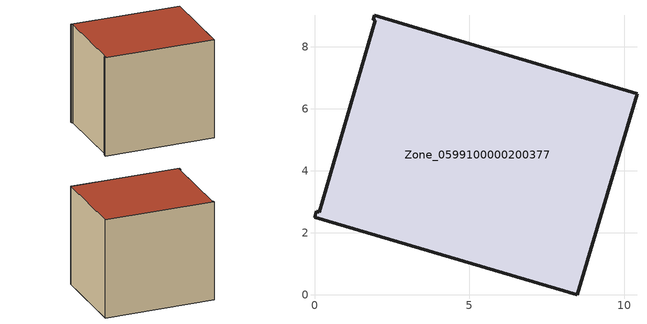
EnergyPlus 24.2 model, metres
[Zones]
Zone_0599100000200377
 floor ground (C_G): 0,2.5 0.06,2.7 0.16,2.67 1.96,8.85 1.89,8.88 1.93,9.02 10.41,6.49 8.48,0 z0.5
 wall outside (C_F): 1.93,9.02 1.89,8.88 1.96,8.85 0.16,2.67 0.06,2.7 0,2.5 8.48,0 10.41,6.49 1.93,9.02 z0.5:8.56
 roof outside (C_R): 1.89,8.88 1.96,8.85 0.16,2.67 0.06,2.7 0,2.5 8.48,0 10.41,6.49 1.93,9.02 z8.56
[BUILDING]
Pand.0599100000200377: North Axis=0; Terrain=City; Loads Convergence Tolerance Value=0.04; Temperature Convergence Tolerance Value=0.4; Solar Distribution=FullExterior; Maximum Number of Warmup Days=25; Minimum Number of Warmup Days=1
[Site:Location]
Rotterdam.The.Hague.AP_ZH_NLD Design_Conditions: Latitude=51.96; Longitude=4.45; Time Zone=1; Elevation=-4.5
[SITE:GROUNDTEMPERATURE:BUILDINGSURFACE]
18, 18, 18, 18, 18, 18, 18, 18, 18, 18, 18, 18
[MATERIAL] Thermal Absorptance=0.9; Solar Absorptance=0.7; Visible Absorptance=0.7
Name | Roughness | Thickness | Conductivity | Density | Specific Heat
G.TC.1965-1974 | MediumSmooth | 0.15 | 0.882353 | 540 | 1210
F.TC.1965-1974 | Rough | 0.3 | 0.697674 | 1920 | 840
R.TC.1965-1974 | MediumRough | 0.2 | 0.232558 | 1500 | 1000
[CONSTRUCTION]
C_G: G.TC.1965-1974
C_F: F.TC.1965-1974
C_R: R.TC.1965-1974
[ZONE]
Zone_0599100000200377: Type=1; Multiplier=1; Ceiling Height=Autocalculate; Volume=Autocalculate; Floor Area=autocalculate; Part of Total Floor Area=Yes
[ZONEINFILTRATION:DESIGNFLOWRATE]
Infil_Zone_0599100000200377: Zone or ZoneList or Space or SpaceList=Zone_0599100000200377; Schedule=AlwaysOn; Design Flow Rate Calculation Method=Flow/Area; Flow Rate per Floor Area=0.003; Constant Term Coefficient=1; Temperature Term Coefficient=0; Velocity Term Coefficient=0; Velocity Squared Term Coefficient=0
[HVACTEMPLATE:ZONE:IDEALLOADSAIRSYSTEM]
Zone_0599100000200377: Maximum Heating Supply Air Temperature=50; Minimum Cooling Supply Air Temperature=13; Maximum Heating Supply Air Humidity Ratio=0.0156; Minimum Cooling Supply Air Humidity Ratio=0.0077; Heating Limit=NoLimit; Cooling Limit=NoLimit; Dehumidification Control Type=ConstantSensibleHeatRatio; Cooling Sensible Heat Ratio=0.7; Dehumidification Setpoint=60; Humidification Control Type=None; Humidification Setpoint=30; Outdoor Air Method=None; Outdoor Air Flow Rate per Person=0.00944; Outdoor Air Flow Rate per Zone Floor Area=0; Outdoor Air Flow Rate per Zone=0; Demand Controlled Ventilation Type=None; Outdoor Air Economizer Type=NoEconomizer; Heat Recovery Type=None; Sensible Heat Recovery Effectiveness=0.7; Latent Heat Recovery Effectiveness=0.65
[ZONECONTROL:THERMOSTAT]
ThermostatControl_Zone_0599100000200377: Zone or ZoneList=Zone_0599100000200377; Control Type Schedule=DualSetpointControlType; Control 1=Thermostat_Zone_0599100000200377; Temperature Difference Between Cutout And Setpoint=0
[THERMOSTATSETPOINT:DUALSETPOINT]
Thermostat_Zone_0599100000200377: Heating Setpoint Temperature Schedule=HeatingSetpoint_Zone_0599100000200377; Cooling Setpoint Temperature Schedule=CoolingSetpoint_Zone_0599100000200377
[SCHEDULE:COMPACT]
HeatingSetpoint_Zone_0599100000200377: Through: 12/31, For: AllDays, Until: 24:00, 21
CoolingSetpoint_Zone_0599100000200377: Through: 12/31, For: AllDays, Until: 24:00, 24
DualSetpointControlType: Through: 12/31, For: AllDays, Until: 24:00, 4
AlwaysOn: Through: 12/31, For: AllDays, Until: 24:00, 1
